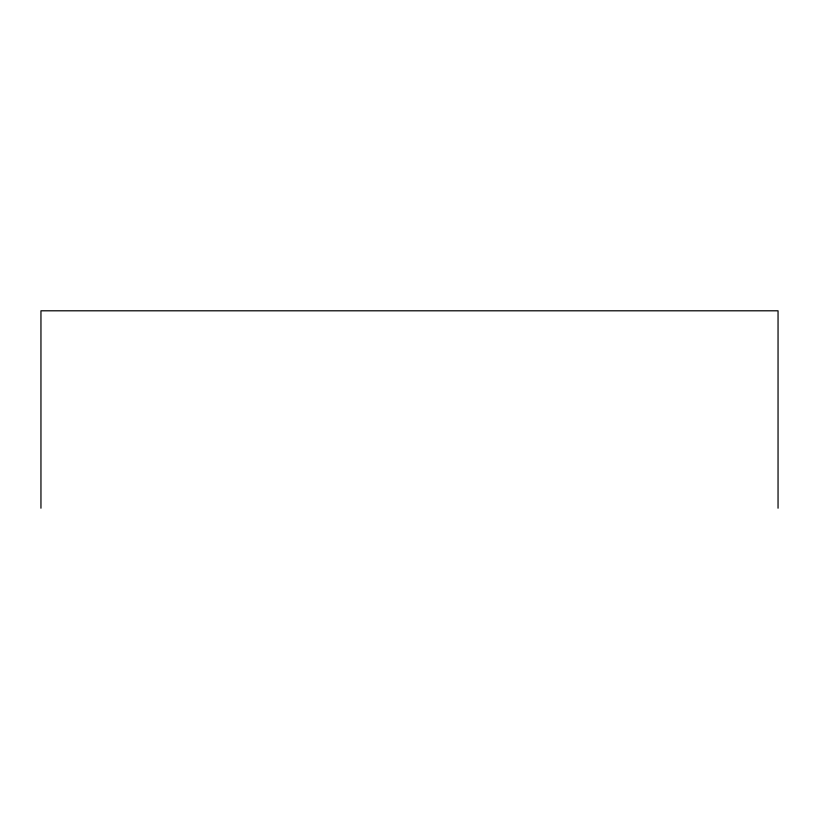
<?xml version="1.0" encoding="UTF-8"?>
<svg xmlns="http://www.w3.org/2000/svg" width="819" height="819" viewBox="0 0 819 819"><rect width="100%" height="100%" fill="white"/><g stroke="black" fill="none" stroke-linecap="round" stroke-linejoin="round"><path stroke-width="1.23" d="M778.05 508.2L778.05 310.8L40.95 310.8L40.95 508.2"/></g></svg>
